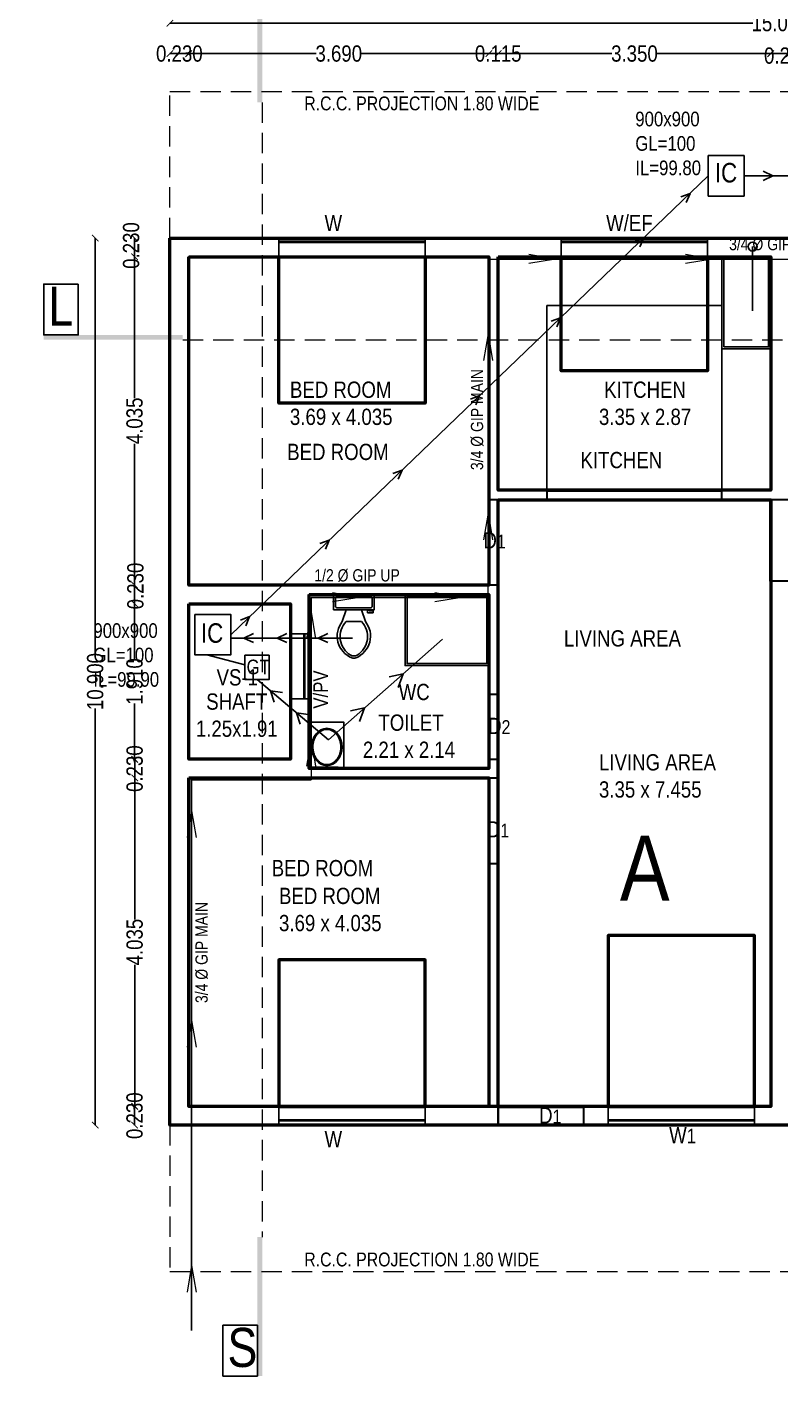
# Model space of a CAD drawing. Header units: metres. Extents: x 0 to 74, y 0 to 58.2.
# Drawn here: x 27.7 to 36.96, y 32.7 to 49.28 of the extents above; entities that cross this region are included whole.
import ezdxf

# ---------------------------------------------------------------- set-up
doc = ezdxf.new("R2010")
doc.units = ezdxf.units.M
doc.header["$MEASUREMENT"] = 0
doc.linetypes.add('DASHED2', pattern=[0.375, 0.25, -0.125])
doc.layers.get('0').update_dxf_attribs({"lineweight": 30})
doc.layers.add('AP_MARKING', color=7, linetype='Continuous', plot=False)
for name, color, linetype, lineweight in [('AREA', 7, 'Continuous', 25), ('AUTOPLAN', 6, 'Continuous', 25), ('FLOOR-GROUND', 7, 'Continuous', 50), ('LAYER1', 3, 'Continuous', 15), ('SANATRY', 1, 'Continuous', 25), ('STAIR', 7, 'Continuous', 70)]:
    doc.layers.add(name, color=color, linetype=linetype, lineweight=lineweight)
doc.styles.get("Standard").update_dxf_attribs({"font": 'ARIALN.TTF'})
doc.dimstyles.get("Standard").update_dxf_attribs({"dimtxt": 0.18, "dimasz": 0.18, "dimexe": 0.18, "dimexo": 0.0625, "dimgap": 0.09, "dimtad": 0, "dimtih": 1, "dimtoh": 1, "dimdec": 4, "dimzin": 0, "dimdsep": 46, "dimtxsty": 'Standard', "dimcen": 0.09, "dimadec": 0, "dimazin": 0, "dimtfac": 1, "dimtdec": 4, "dimtofl": 0, "dimtmove": 0, "dimatfit": 3, "dimfxl": 1, "dimtolj": 1, "dimtzin": 0, "dimarcsym": 0})

# ---------------------------------------------------------------- blocks, each defined once
blk = doc.blocks.new('_ArchTick')
at = {"color": 0, "linetype": 'ByBlock', "const_width": 0.15}
blk.add_lwpolyline([(-0.5, -0.5), (0.5, 0.5)], dxfattribs=at)
blk = doc.blocks.new('*D2')
at = {"layer": 'AREA', "lineweight": -2, "transparency": 16777216}
blk.add_line((29.021, 35.785), (29.021, 36.015), dxfattribs=at)
at = {"layer": 'DEFPOINTS', "color": 0, "lineweight": 50, "transparency": 16777216}
for p in [(29.021, 36.015), (30.025, 36.015), (30.025, 35.785)]:
    blk.add_point(p, dxfattribs=at)
at = {"layer": 'AREA', "lineweight": -2, "transparency": 16777216, "xscale": 0.08, "yscale": 0.08, "zscale": 0.08}
for p, rotation in [((29.021, 36.015), 90), ((29.021, 35.785), 270)]:
    blk.add_blockref('_ArchTick', p, dxfattribs=dict(at, rotation=rotation))
at = {"layer": 'AREA', "color": 0, "transparency": 16777216, "insert": (29.021, 35.9), "char_height": 0.2, "attachment_point": 5, "rotation": 90}
blk.add_mtext('\\A1;0.230', dxfattribs=at)
blk = doc.blocks.new('*D3')
at = {"layer": 'AREA', "lineweight": -2, "transparency": 16777216}
for p, q in [((29.022, 40.05), (29.022, 38.313)), ((29.022, 36.015), (29.022, 37.752))]:
    blk.add_line(p, q, dxfattribs=at)
at = {"layer": 'DEFPOINTS', "color": 0, "lineweight": 50, "transparency": 16777216}
for p in [(23.975, 40.05), (29.022, 40.05), (29.687, 36.015)]:
    blk.add_point(p, dxfattribs=at)
at = {"layer": 'AREA', "lineweight": -2, "transparency": 16777216, "xscale": 0.08, "yscale": 0.08, "zscale": 0.08}
for p, rotation in [((29.022, 40.05), 90), ((29.022, 36.015), 270)]:
    blk.add_blockref('_ArchTick', p, dxfattribs=dict(at, rotation=rotation))
at = {"layer": 'AREA', "color": 0, "transparency": 16777216, "insert": (29.022, 38.033), "char_height": 0.2, "attachment_point": 5, "rotation": 90}
blk.add_mtext('\\A1;4.035', dxfattribs=at)
blk = doc.blocks.new('*D4')
at = {"layer": 'AREA', "lineweight": -2, "transparency": 16777216}
blk.add_line((29.022, 40.05), (29.022, 40.28), dxfattribs=at)
at = {"layer": 'DEFPOINTS', "color": 0, "lineweight": 50, "transparency": 16777216}
for p in [(29.022, 40.28), (29.686, 40.28), (29.686, 40.05)]:
    blk.add_point(p, dxfattribs=at)
at = {"layer": 'AREA', "lineweight": -2, "transparency": 16777216, "xscale": 0.08, "yscale": 0.08, "zscale": 0.08}
for p, rotation in [((29.022, 40.28), 90), ((29.022, 40.05), 270)]:
    blk.add_blockref('_ArchTick', p, dxfattribs=dict(at, rotation=rotation))
at = {"layer": 'AREA', "color": 0, "transparency": 16777216, "insert": (29.022, 40.165), "char_height": 0.2, "attachment_point": 5, "rotation": 90}
blk.add_mtext('\\A1;0.230', dxfattribs=at)
blk = doc.blocks.new('*D5')
at = {"layer": 'AREA', "lineweight": -2, "transparency": 16777216}
for p, q in [((29.021, 42.19), (29.021, 41.504)), ((29.021, 40.28), (29.021, 40.966))]:
    blk.add_line(p, q, dxfattribs=at)
at = {"layer": 'DEFPOINTS', "color": 0, "lineweight": 50, "transparency": 16777216}
for p in [(29.021, 42.19), (29.686, 42.19), (29.686, 40.28)]:
    blk.add_point(p, dxfattribs=at)
at = {"layer": 'AREA', "lineweight": -2, "transparency": 16777216, "xscale": 0.08, "yscale": 0.08, "zscale": 0.08}
for p, rotation in [((29.021, 42.19), 90), ((29.021, 40.28), 270)]:
    blk.add_blockref('_ArchTick', p, dxfattribs=dict(at, rotation=rotation))
at = {"layer": 'AREA', "color": 0, "transparency": 16777216, "insert": (29.021, 41.235), "char_height": 0.2, "attachment_point": 5, "rotation": 90}
blk.add_mtext('\\A1;1.910', dxfattribs=at)
blk = doc.blocks.new('*D6')
at = {"layer": 'AREA', "lineweight": -2, "transparency": 16777216}
blk.add_line((29.021, 42.19), (29.021, 42.42), dxfattribs=at)
at = {"layer": 'DEFPOINTS', "color": 0, "lineweight": 50, "transparency": 16777216}
for p in [(29.021, 42.42), (29.686, 42.42), (29.686, 42.19)]:
    blk.add_point(p, dxfattribs=at)
at = {"layer": 'AREA', "lineweight": -2, "transparency": 16777216, "xscale": 0.08, "yscale": 0.08, "zscale": 0.08}
for p, rotation in [((29.021, 42.42), 90), ((29.021, 42.19), 270)]:
    blk.add_blockref('_ArchTick', p, dxfattribs=dict(at, rotation=rotation))
at = {"layer": 'AREA', "color": 0, "transparency": 16777216, "insert": (29.032, 42.409), "char_height": 0.2, "attachment_point": 5, "rotation": 90}
blk.add_mtext('\\A1;0.230', dxfattribs=at)
blk = doc.blocks.new('*D7')
at = {"layer": 'AREA', "lineweight": -2, "transparency": 16777216}
for p, q in [((29.021, 46.455), (29.021, 44.718)), ((29.021, 42.42), (29.021, 44.157))]:
    blk.add_line(p, q, dxfattribs=at)
at = {"layer": 'DEFPOINTS', "color": 0, "lineweight": 50, "transparency": 16777216}
for p in [(29.021, 46.455), (29.686, 46.455), (29.686, 42.42)]:
    blk.add_point(p, dxfattribs=at)
at = {"layer": 'AREA', "lineweight": -2, "transparency": 16777216, "xscale": 0.08, "yscale": 0.08, "zscale": 0.08}
for p, rotation in [((29.021, 46.455), 90), ((29.021, 42.42), 270)]:
    blk.add_blockref('_ArchTick', p, dxfattribs=dict(at, rotation=rotation))
at = {"layer": 'AREA', "color": 0, "transparency": 16777216, "insert": (29.021, 44.438), "char_height": 0.2, "attachment_point": 5, "rotation": 90}
blk.add_mtext('\\A1;4.035', dxfattribs=at)
blk = doc.blocks.new('*D8')
at = {"layer": 'AREA', "lineweight": -2, "transparency": 16777216}
blk.add_line((29.021, 46.455), (29.021, 46.685), dxfattribs=at)
at = {"layer": 'DEFPOINTS', "color": 0, "lineweight": 50, "transparency": 16777216}
for p in [(29.021, 46.685), (29.456, 46.685), (29.686, 46.455)]:
    blk.add_point(p, dxfattribs=at)
at = {"layer": 'AREA', "lineweight": -2, "transparency": 16777216, "xscale": 0.08, "yscale": 0.08, "zscale": 0.08}
for p, rotation in [((29.021, 46.685), 90), ((29.021, 46.455), 270)]:
    blk.add_blockref('_ArchTick', p, dxfattribs=dict(at, rotation=rotation))
at = {"layer": 'AREA', "color": 0, "transparency": 16777216, "insert": (28.979, 46.593), "char_height": 0.2, "attachment_point": 5, "rotation": 90}
blk.add_mtext('\\A1;0.230', dxfattribs=at)
blk = doc.blocks.new('*D9')
at = {"layer": 'AREA', "lineweight": -2, "transparency": 16777216}
blk.add_line((29.456, 48.951), (29.686, 48.951), dxfattribs=at)
at = {"layer": 'DEFPOINTS', "color": 0, "lineweight": 50, "transparency": 16777216}
for p in [(29.686, 48.951), (29.456, 47.438), (29.686, 47.438)]:
    blk.add_point(p, dxfattribs=at)
at = {"layer": 'AREA', "lineweight": -2, "transparency": 16777216, "xscale": 0.08, "yscale": 0.08, "zscale": 0.08, "rotation": 180}
blk.add_blockref('_ArchTick', (29.456, 48.951), dxfattribs=at)
at = {"layer": 'AREA', "lineweight": -2, "transparency": 16777216, "xscale": 0.08, "yscale": 0.08, "zscale": 0.08}
blk.add_blockref('_ArchTick', (29.686, 48.951), dxfattribs=at)
at = {"layer": 'AREA', "color": 0, "transparency": 16777216, "insert": (29.571, 48.951), "char_height": 0.2, "attachment_point": 5}
blk.add_mtext('\\A1;0.230', dxfattribs=at)
blk = doc.blocks.new('*D10')
at = {"layer": 'AREA', "lineweight": -2, "transparency": 16777216}
for p, q in [((29.686, 48.951), (31.254, 48.951)), ((33.376, 48.951), (31.807, 48.951))]:
    blk.add_line(p, q, dxfattribs=at)
at = {"layer": 'DEFPOINTS', "color": 0, "lineweight": 50, "transparency": 16777216}
for p in [(33.376, 48.951), (33.376, 48.2), (29.686, 47.438)]:
    blk.add_point(p, dxfattribs=at)
at = {"layer": 'AREA', "lineweight": -2, "transparency": 16777216, "xscale": 0.08, "yscale": 0.08, "zscale": 0.08, "rotation": 180}
blk.add_blockref('_ArchTick', (29.686, 48.951), dxfattribs=at)
at = {"layer": 'AREA', "lineweight": -2, "transparency": 16777216, "xscale": 0.08, "yscale": 0.08, "zscale": 0.08}
blk.add_blockref('_ArchTick', (33.376, 48.951), dxfattribs=at)
at = {"layer": 'AREA', "color": 0, "transparency": 16777216, "insert": (31.531, 48.951), "char_height": 0.2, "attachment_point": 5}
blk.add_mtext('\\A1;3.690', dxfattribs=at)
blk = doc.blocks.new('*D11')
at = {"layer": 'AREA', "lineweight": -2, "transparency": 16777216}
blk.add_line((33.376, 48.951), (33.491, 48.951), dxfattribs=at)
at = {"layer": 'DEFPOINTS', "color": 0, "lineweight": 50, "transparency": 16777216}
for p in [(33.491, 48.951), (33.376, 48.2), (33.491, 48.2)]:
    blk.add_point(p, dxfattribs=at)
at = {"layer": 'AREA', "lineweight": -2, "transparency": 16777216, "xscale": 0.08, "yscale": 0.08, "zscale": 0.08, "rotation": 180}
blk.add_blockref('_ArchTick', (33.376, 48.951), dxfattribs=at)
at = {"layer": 'AREA', "lineweight": -2, "transparency": 16777216, "xscale": 0.08, "yscale": 0.08, "zscale": 0.08}
blk.add_blockref('_ArchTick', (33.491, 48.951), dxfattribs=at)
at = {"layer": 'AREA', "color": 0, "transparency": 16777216, "insert": (33.491, 48.951), "char_height": 0.2, "attachment_point": 5}
blk.add_mtext('\\A1;0.115', dxfattribs=at)
blk = doc.blocks.new('*D12')
at = {"layer": 'AREA', "lineweight": -2, "transparency": 16777216}
for p, q in [((33.491, 48.951), (34.889, 48.951)), ((36.841, 48.951), (35.442, 48.951))]:
    blk.add_line(p, q, dxfattribs=at)
at = {"layer": 'DEFPOINTS', "color": 0, "lineweight": 50, "transparency": 16777216}
for p in [(36.841, 48.951), (33.491, 48.2), (36.841, 48.2)]:
    blk.add_point(p, dxfattribs=at)
at = {"layer": 'AREA', "lineweight": -2, "transparency": 16777216, "xscale": 0.08, "yscale": 0.08, "zscale": 0.08, "rotation": 180}
blk.add_blockref('_ArchTick', (33.491, 48.951), dxfattribs=at)
at = {"layer": 'AREA', "lineweight": -2, "transparency": 16777216, "xscale": 0.08, "yscale": 0.08, "zscale": 0.08}
blk.add_blockref('_ArchTick', (36.841, 48.951), dxfattribs=at)
at = {"layer": 'AREA', "color": 0, "transparency": 16777216, "insert": (35.166, 48.951), "char_height": 0.2, "attachment_point": 5}
blk.add_mtext('\\A1;3.350', dxfattribs=at)
blk = doc.blocks.new('*D13')
at = {"layer": 'AREA', "lineweight": -2, "transparency": 16777216}
blk.add_line((36.841, 48.951), (37.071, 48.951), dxfattribs=at)
at = {"layer": 'DEFPOINTS', "color": 0, "lineweight": 50, "transparency": 16777216}
for p in [(37.071, 48.951), (36.841, 48.2), (37.071, 48.2)]:
    blk.add_point(p, dxfattribs=at)
at = {"layer": 'AREA', "lineweight": -2, "transparency": 16777216, "xscale": 0.08, "yscale": 0.08, "zscale": 0.08, "rotation": 180}
blk.add_blockref('_ArchTick', (36.841, 48.951), dxfattribs=at)
at = {"layer": 'AREA', "lineweight": -2, "transparency": 16777216, "xscale": 0.08, "yscale": 0.08, "zscale": 0.08}
blk.add_blockref('_ArchTick', (37.071, 48.951), dxfattribs=at)
at = {"layer": 'AREA', "color": 0, "transparency": 16777216, "insert": (37.046, 48.926), "char_height": 0.2, "attachment_point": 5}
blk.add_mtext('\\A1;0.230', dxfattribs=at)
blk = doc.blocks.new('*D18')
at = {"layer": 'AREA', "lineweight": -2, "transparency": 16777216}
for p, q in [((29.456, 49.325), (36.623, 49.325)), ((44.456, 49.325), (37.288, 49.325))]:
    blk.add_line(p, q, dxfattribs=at)
at = {"layer": 'DEFPOINTS', "color": 0, "lineweight": 50, "transparency": 16777216}
for p in [(44.456, 49.325), (29.456, 47.819), (44.456, 47.819)]:
    blk.add_point(p, dxfattribs=at)
at = {"layer": 'AREA', "lineweight": -2, "transparency": 16777216, "xscale": 0.08, "yscale": 0.08, "zscale": 0.08, "rotation": 180}
blk.add_blockref('_ArchTick', (29.456, 49.325), dxfattribs=at)
at = {"layer": 'AREA', "lineweight": -2, "transparency": 16777216, "xscale": 0.08, "yscale": 0.08, "zscale": 0.08}
blk.add_blockref('_ArchTick', (44.456, 49.325), dxfattribs=at)
at = {"layer": 'AREA', "color": 0, "transparency": 16777216, "insert": (36.956, 49.325), "char_height": 0.2, "attachment_point": 5}
blk.add_mtext('\\A1;15.000', dxfattribs=at)
blk = doc.blocks.new('*D19')
at = {"layer": 'AREA', "lineweight": -2, "transparency": 16777216}
for p, q in [((28.537, 46.685), (28.537, 41.568)), ((28.537, 35.785), (28.537, 40.903))]:
    blk.add_line(p, q, dxfattribs=at)
at = {"layer": 'DEFPOINTS', "color": 0, "lineweight": 50, "transparency": 16777216}
for p in [(30.564, 46.685), (28.537, 35.785), (30.564, 35.785)]:
    blk.add_point(p, dxfattribs=at)
at = {"layer": 'AREA', "lineweight": -2, "transparency": 16777216, "xscale": 0.08, "yscale": 0.08, "zscale": 0.08}
for p, rotation in [((28.537, 46.685), 90), ((28.537, 35.785), 270)]:
    blk.add_blockref('_ArchTick', p, dxfattribs=dict(at, rotation=rotation))
at = {"layer": 'AREA', "color": 0, "transparency": 16777216, "insert": (28.537, 41.235), "char_height": 0.2, "attachment_point": 5, "rotation": 90}
blk.add_mtext('\\A1;10.900', dxfattribs=at)
blk = doc.blocks.new('Toilet - top')
at = {"layer": 'SANATRY'}
for p, q in [((9.5, -6), (9.5, -2)), ((-10, -8.5), (-8, -8.5)), ((-10, -9.5), (-10, -8.5)), ((-7, -9.5), (-10, -9.5)), ((-8, -8.5), (-8, -8)), ((-7, -8), (-7, -9.5)), ((-4, -8), (-6, -14)), ((4, -8), (6, -14)), ((4, -14), (-4, -14))]:
    blk.add_line(p, q, dxfattribs=at)
blk.add_lwpolyline([(10.5, -8), (10.5, 0), (-10.5, 0), (-10.5, -8)], close=True, dxfattribs=at)
for points in [[(-9.5, -2), (-9.5, -6)], [(8.5, -1), (-8.5, -1)], [(-8.5, -7), (8.5, -7)]]:
    blk.add_lwpolyline(points, dxfattribs=at)
for centre, radius, start, end in [((-8.62, -1.88), 0.884, 81.8699, 188.1301), ((-8.62, -6.12), 0.884, 171.8699, 278.1301), ((8.62, -1.88), 0.884, 351.8699, 98.1301), ((8.62, -6.12), 0.884, 261.8699, 8.1301), ((3.52, -21.58), 12.17, 141.46911, 247.97143), ((4.2, -21.82), 11.33, 136.36773, 238.94682), ((-3.52, -21.58), 12.17, 292.02843, 38.53071), ((-4.2, -21.82), 11.33, 301.05301, 43.63209), ((0, -27.88), 4, 245.73182, 294.26817), ((0, -29), 4, 254.86053, 285.13947)]:
    blk.add_arc(centre, radius, start, end, dxfattribs=at)

msp = doc.modelspace()

# ---------------------------------------------------------------- linework, layer by layer
for p, q in [((29.456, 46.685), (29.456, 35.785)), ((29.456, 46.685), (30.7941, 46.685)), ((30.7941, 46.685), (29.456, 46.685)), ((29.456, 46.685), (29.456, 35.785)), ((32.5941, 46.685), (34.266, 46.685)), ((34.266, 46.685), (32.5941, 46.685)), ((37.846, 46.685), (36.066, 46.685)), ((36.066, 46.685), (37.846, 46.685)), ((29.686, 46.455), (29.686, 42.42)), ((30.7941, 46.455), (29.686, 46.455)), ((29.686, 46.455), (29.686, 42.42)), ((33.376, 46.455), (32.5941, 46.455)), ((33.376, 46.455), (33.376, 43.47)), ((34.266, 46.455), (33.491, 46.455)), ((33.491, 43.585), (33.491, 46.455)), ((33.491, 46.455), (33.491, 43.585)), ((36.841, 46.455), (36.066, 46.455)), ((36.841, 43.585), (36.841, 46.455)), ((33.491, 43.47), (33.376, 43.47)), ((33.491, 43.585), (34.091, 43.585)), ((33.491, 43.47), (34.091, 43.47)), ((34.091, 43.585), (34.091, 43.47)), ((36.241, 43.47), (36.241, 43.585)), ((36.241, 43.585), (36.841, 43.585)), ((36.241, 43.47), (36.841, 43.47)), ((37.671, 43.47), (36.841, 43.47)), ((36.841, 36.015), (36.841, 42.47)), ((37.071, 42.47), (36.841, 42.47)), ((33.491, 42.42), (29.686, 42.42)), ((33.376, 42.305), (31.166, 42.305)), ((31.166, 42.305), (31.166, 41.8208)), ((33.376, 42.305), (33.376, 41.08)), ((33.491, 41.08), (33.491, 42.42)), ((33.491, 42.42), (33.491, 41.08)), ((29.686, 42.19), (29.686, 40.28)), ((30.936, 42.19), (29.686, 42.19)), ((29.686, 42.19), (29.686, 40.28)), ((30.936, 42.19), (30.936, 41.8208)), ((30.936, 41.0208), (30.936, 40.28)), ((31.166, 41.0208), (31.166, 40.165)), ((33.376, 41.08), (33.491, 41.08)), ((29.686, 40.28), (30.936, 40.28)), ((29.686, 40.28), (30.936, 40.28)), ((31.166, 40.165), (33.376, 40.165)), ((33.376, 40.28), (33.491, 40.28)), ((33.376, 40.28), (33.376, 40.165)), ((33.491, 40.05), (33.491, 40.28)), ((33.491, 40.28), (33.491, 40.05)), ((29.686, 40.05), (29.686, 36.015)), ((29.686, 40.05), (33.491, 40.05)), ((29.686, 40.05), (29.686, 36.015)), ((33.376, 39), (33.491, 39)), ((33.376, 39), (33.376, 36.015)), ((33.491, 35.785), (33.491, 39)), ((33.491, 39), (33.491, 35.785)), ((29.686, 36.015), (30.7941, 36.015)), ((32.5941, 36.015), (33.376, 36.015)), ((34.541, 36.015), (34.841, 36.015)), ((34.541, 36.015), (34.541, 35.785)), ((34.541, 36.015), (34.541, 35.785)), ((36.641, 36.015), (36.841, 36.015)), ((29.456, 35.785), (30.7941, 35.785)), ((29.456, 35.785), (30.7941, 35.785)), ((32.5941, 35.785), (33.491, 35.785)), ((32.5941, 35.785), (33.491, 35.785)), ((34.541, 35.785), (34.841, 35.785)), ((34.541, 35.785), (34.841, 35.785)), ((36.641, 35.785), (37.071, 35.785)), ((36.641, 35.785), (37.071, 35.785)), ((37.271, 35.785), (36.841, 35.785)), ((37.271, 35.785), (36.841, 35.785))]:
    msp.add_line(p, q)
at = {"layer": 'AP_MARKING', "color": 0}
for points in [[(29.456, 46.685), (44.456, 46.685), (44.456, 35.785), (29.456, 35.785)], [(29.686, 42.42), (33.376, 42.42), (33.376, 46.455), (29.686, 46.455)], [(29.686, 42.42), (33.376, 42.42), (33.376, 46.455), (29.686, 46.455)], [(31.166, 40.165), (33.376, 40.165), (33.376, 42.305), (31.166, 42.305)], [(31.166, 40.165), (33.376, 40.165), (33.376, 42.305), (31.166, 42.305)]]:
    msp.add_lwpolyline(points, close=True, dxfattribs=at)
at = {"layer": 'AP_MARKING', "color": 77}
for points in [[(33.491, 46.455), (36.841, 46.455), (36.841, 43.585), (33.491, 43.585)], [(33.491, 46.455), (36.841, 46.455), (36.841, 43.585), (33.491, 43.585)], [(33.491, 43.47), (36.841, 43.47), (36.841, 36.015), (33.491, 36.015)], [(33.491, 43.47), (36.841, 43.47), (36.841, 36.015), (33.491, 36.015)], [(29.686, 40.05), (33.376, 40.05), (33.376, 36.015), (29.686, 36.015)], [(29.686, 40.05), (33.376, 40.05), (33.376, 36.015), (29.686, 36.015)]]:
    msp.add_lwpolyline(points, close=True, dxfattribs=at)
at = {"layer": 'AREA'}
for p, q in [((32.5941, 46.6464), (30.7941, 46.6464)), ((32.5941, 46.6291), (30.7941, 46.6291)), ((36.066, 46.6464), (34.266, 46.6464)), ((36.066, 46.6291), (34.266, 46.6291)), ((36.241, 45.855), (34.091, 45.855)), ((34.091, 45.855), (34.091, 43.585)), ((36.241, 45.855), (36.241, 43.585)), ((31.1008, 41.8208), (31.1008, 41.0208)), ((31.113, 41.8208), (31.113, 41.0208)), ((34.841, 36.015), (34.841, 35.785)), ((36.641, 36.015), (36.641, 35.785)), ((32.5941, 35.8502), (30.7941, 35.8502)), ((32.5941, 35.838), (30.7941, 35.838)), ((36.641, 35.8502), (34.841, 35.8502)), ((36.641, 35.838), (34.841, 35.838))]:
    msp.add_line(p, q, dxfattribs=at)
for points in [[(30.7941, 46.455), (30.7941, 46.685)], [(32.5941, 46.685), (32.5941, 46.455)], [(34.266, 46.685), (34.266, 46.455)], [(36.066, 46.455), (36.066, 46.685)], [(31.166, 41.8208), (30.936, 41.8208)], [(30.936, 41.0208), (31.166, 41.0208)], [(30.7941, 35.785), (30.7941, 36.015)], [(32.5941, 36.015), (32.5941, 35.785)]]:
    msp.add_lwpolyline(points, dxfattribs=at)
for points in [[(30.7941, 46.455), (32.5941, 46.455), (32.5941, 46.685), (30.7941, 46.685)], [(34.266, 46.455), (36.066, 46.455), (36.066, 46.685), (34.266, 46.685)], [(28.3291, 46.1199), (27.905, 46.1199), (27.905, 45.4955), (28.3291, 45.4955)], [(28.3291, 46.1199), (27.905, 46.1199), (27.905, 45.4955), (28.3291, 45.4955)], [(30.936, 41.0208), (31.166, 41.0208), (31.166, 41.8208), (30.936, 41.8208)], [(30.7941, 35.785), (32.5941, 35.785), (32.5941, 36.015), (30.7941, 36.015)], [(34.841, 36.015), (36.641, 36.015), (36.641, 35.785), (34.841, 35.785)], [(30.5311, 33.3255), (30.107, 33.3255), (30.107, 32.7012), (30.5311, 32.7012)]]:
    msp.add_lwpolyline(points, close=True, dxfattribs=at)
for points in [[(30.5311, 48.5424), (30.5908, 48.5424), (30.5311, 50.059), (30.5908, 50.059)], [(30.5908, 50.059), (30.5311, 50.059), (30.5908, 48.3515), (30.5311, 48.3515)], [(27.905, 45.4955), (27.905, 45.4359), (29.6125, 45.4955), (29.6125, 45.4359)], [(30.5311, 32.892), (30.5908, 32.892), (30.5311, 34.4086), (30.5908, 34.4086)], [(30.5908, 34.4086), (30.5311, 34.4086), (30.5908, 32.7012), (30.5311, 32.7012)]]:
    msp.add_trace(points, dxfattribs=at)
at = {"layer": 'AUTOPLAN'}
msp.add_line((33.491, 42.42), (33.491, 43.47), dxfattribs=at)
for points in [[(29.456, 46.685), (44.456, 46.685), (44.456, 35.785), (29.456, 35.785)], [(29.686, 42.42), (33.376, 42.42), (33.376, 46.455), (29.686, 46.455)], [(33.491, 46.455), (36.841, 46.455), (36.841, 43.585), (33.491, 43.585)], [(33.491, 43.47), (36.841, 43.47), (36.841, 36.015), (33.491, 36.015)], [(31.166, 40.165), (33.376, 40.165), (33.376, 42.305), (31.166, 42.305)], [(29.686, 40.05), (33.376, 40.05), (33.376, 36.015), (29.686, 36.015)]]:
    msp.add_lwpolyline(points, close=True, dxfattribs=at)
at = {"layer": 'FLOOR-GROUND', "color": 26, "lineweight": 50}
for p, q in [((33.376, 43.47), (33.376, 42.42)), ((36.841, 42.47), (36.841, 43.47)), ((33.376, 40.05), (33.376, 39))]:
    msp.add_line(p, q, dxfattribs=at)
at = {"layer": 'FLOOR-GROUND', "color": 246, "lineweight": 50}
for p, q in [((34.091, 43.585), (36.241, 43.585)), ((33.376, 41.08), (33.376, 40.28))]:
    msp.add_line(p, q, dxfattribs=at)
at = {"layer": 'FLOOR-GROUND', "color": 84, "lineweight": 50}
for q in [(32.441, 36.015), (34.541, 36.015)]:
    msp.add_line((33.491, 36.015), q, dxfattribs=at)
at = {"layer": 'FLOOR-GROUND', "color": 230, "lineweight": 50}
msp.add_lwpolyline([(29.456, 46.685), (44.456, 46.685), (44.456, 35.785), (29.456, 35.785)], close=True, dxfattribs=at)
at = {"layer": 'FLOOR-GROUND', "color": 181, "lineweight": 50}
msp.add_lwpolyline([(29.456, 46.685), (44.456, 46.685), (44.456, 35.785), (29.456, 35.785)], close=True, dxfattribs=at)
at = {"layer": 'FLOOR-GROUND', "color": 150, "lineweight": 50}
for points in [[(29.686, 46.455), (33.376, 46.455), (33.376, 42.42), (29.686, 42.42)], [(33.491, 46.455), (36.841, 46.455), (36.841, 43.585), (33.491, 43.585)], [(33.491, 43.47), (36.841, 43.47), (36.841, 36.015), (33.491, 36.015)], [(29.686, 40.05), (33.376, 40.05), (33.376, 36.015), (29.686, 36.015)]]:
    msp.add_lwpolyline(points, close=True, dxfattribs=at)
at = {"layer": 'FLOOR-GROUND', "color": 103, "lineweight": 50}
for points in [[(30.7941, 46.455), (32.5941, 46.455), (32.5941, 44.655), (30.7941, 44.655)], [(34.266, 46.455), (36.066, 46.455), (36.066, 45.055), (34.266, 45.055)], [(34.841, 36.015), (36.641, 36.015), (36.641, 38.115), (34.841, 38.115)], [(30.7941, 36.015), (32.5941, 36.015), (32.5941, 37.815), (30.7941, 37.815)]]:
    msp.add_lwpolyline(points, close=True, dxfattribs=at)
at = {"layer": 'FLOOR-GROUND', "color": 81, "lineweight": 50}
msp.add_lwpolyline([(31.166, 42.305), (33.376, 42.305), (33.376, 40.165), (31.166, 40.165)], close=True, dxfattribs=at)
at = {"layer": 'FLOOR-GROUND', "color": 11, "lineweight": 50}
msp.add_lwpolyline([(29.686, 42.19), (30.936, 42.19), (30.936, 40.28), (29.686, 40.28)], close=True, dxfattribs=at)
at = {"layer": 'LAYER1', "color": 3}
for p, q in [((33.3675, 42.2695), (33.3675, 46.4265)), ((33.3675, 46.4265), (36.8132, 46.4265)), ((36.8132, 46.4265), (36.8132, 45.3861)), ((36.8132, 45.3861), (36.8132, 46.4265)), ((36.8132, 46.4265), (44.2052, 46.4265)), ((31.1911, 42.2695), (33.3675, 42.2695)), ((33.3675, 42.2695), (31.1911, 42.2695)), ((31.1911, 42.2695), (31.1911, 40.207)), ((33.3675, 42.2695), (33.3675, 41.4115)), ((33.3675, 41.4115), (33.3675, 42.2695)), ((31.1911, 40.207), (31.1911, 40.1842)), ((31.1911, 40.1842), (31.5246, 40.1842)), ((31.5246, 40.1842), (31.1911, 40.1842)), ((31.1911, 40.1842), (31.1911, 40.0265)), ((31.1911, 40.0265), (29.7214, 40.0265)), ((29.7214, 40.0265), (29.7214, 33.2625)), ((29.7214, 33.2625), (29.7214, 40.0265)), ((29.7214, 40.0265), (31.1911, 40.0265))]:
    msp.add_line(p, q, dxfattribs=at)
at = {"layer": 'LAYER1'}
for p, q in [((34.1957, 46.4265), (33.8678, 46.4817)), ((34.1957, 46.4265), (33.8678, 46.3713)), ((36.1203, 46.4265), (35.7925, 46.4817)), ((36.1203, 46.4265), (35.7925, 46.3713)), ((33.3675, 45.5097), (33.3123, 45.1819)), ((33.3675, 45.5097), (33.4227, 45.1819)), ((33.3675, 43.304), (33.3123, 42.9762)), ((33.3675, 43.304), (33.4227, 42.9762)), ((31.7802, 42.2695), (31.4524, 42.3247)), ((33.0379, 42.2695), (32.7101, 42.3247)), ((31.7802, 42.2695), (31.4524, 42.2143)), ((33.0379, 42.2695), (32.7101, 42.2143)), ((31.1911, 42.0872), (31.1359, 41.7593)), ((31.1911, 42.0872), (31.2463, 41.7593)), ((31.1911, 40.523), (31.1359, 40.1952)), ((31.1911, 40.523), (31.2463, 40.1952)), ((29.7214, 39.6468), (29.6663, 39.319)), ((29.7214, 39.6468), (29.7766, 39.319)), ((29.7214, 37.0691), (29.6663, 36.7413)), ((29.7214, 37.0691), (29.7766, 36.7413)), ((29.7214, 34.0604), (29.6663, 33.7326)), ((29.7214, 34.0604), (29.7766, 33.7326))]:
    msp.add_line(p, q, dxfattribs=at)
at = {"layer": 'SANATRY'}
for p, q in [((30.2034, 41.8106), (36.0734, 47.4489)), ((36.5136, 47.4489), (45.2984, 47.4489)), ((36.869, 47.4489), (36.75, 47.5054)), ((36.869, 47.4489), (36.75, 47.3924)), ((35.8499, 47.2342), (35.7361, 47.1919)), ((35.8499, 47.2342), (35.8031, 47.1222)), ((35.2803, 46.6871), (35.1666, 46.6448)), ((35.2803, 46.6871), (35.2335, 46.5751)), ((36.6182, 46.5802), (36.6182, 45.792)), ((34.2575, 45.7046), (34.1437, 45.6623)), ((34.2575, 45.7046), (34.2106, 45.5926)), ((33.2623, 44.7487), (33.1485, 44.7064)), ((33.2623, 44.7487), (33.2155, 44.6368)), ((32.3089, 43.8329), (32.1951, 43.7906)), ((32.3089, 43.8329), (32.262, 43.721)), ((31.413, 42.9724), (31.2993, 42.9301)), ((31.413, 42.9724), (31.3662, 42.8605)), ((30.4351, 42.0331), (30.3213, 41.9908)), ((30.4351, 42.0331), (30.3882, 41.9211)), ((30.3634, 41.7695), (30.4825, 41.826)), ((30.7734, 41.7695), (30.8924, 41.826)), ((31.2764, 41.7695), (31.3954, 41.826)), ((30.2034, 41.7695), (31.6986, 41.7695)), ((30.3634, 41.7695), (30.4825, 41.713)), ((30.7734, 41.7695), (30.8924, 41.713)), ((31.2764, 41.7695), (31.3954, 41.713)), ((31.4037, 40.5207), (32.8072, 41.7575)), ((29.9102, 41.5616), (30.3781, 41.4409)), ((32.3234, 41.3312), (32.1486, 41.2919)), ((32.3234, 41.3312), (32.2625, 41.1627)), ((31.4037, 40.5207), (30.5267, 41.2597)), ((30.6925, 41.12), (30.7382, 40.9799)), ((30.6925, 41.12), (30.8383, 41.0987)), ((31.01, 40.8524), (31.0558, 40.7123)), ((31.01, 40.8524), (31.1559, 40.8311)), ((31.8488, 40.9129), (31.6739, 40.8737)), ((31.8488, 40.9129), (31.7879, 40.7444))]:
    msp.add_line(p, q, dxfattribs=at)
for points in [[(36.0734, 47.6978), (36.5136, 47.6978), (36.5136, 47.1999), (36.0734, 47.1999)], [(36.241, 45.322), (36.841, 45.322), (36.841, 46.455), (36.241, 46.455)], [(36.266, 45.347), (36.816, 45.347), (36.816, 46.43), (36.266, 46.43)], [(33.376, 42.305), (33.376, 41.4306), (32.3457, 41.4306), (32.3457, 42.305)], [(33.351, 42.28), (33.351, 41.4556), (32.3707, 41.4556), (32.3707, 42.28)], [(29.7633, 42.0595), (30.2034, 42.0595), (30.2034, 41.5616), (29.7633, 41.5616)], [(30.3781, 41.559), (30.6752, 41.559), (30.6752, 41.2597), (30.3781, 41.2597)], [(31.5952, 40.165), (31.166, 40.165), (31.166, 40.7354), (31.5952, 40.7354)]]:
    msp.add_lwpolyline(points, close=True, dxfattribs=at)
msp.add_circle((36.6182, 46.5802), 0.0557, dxfattribs=at)
at = {"layer": 'SANATRY', "extrusion": (0, 0, -1)}
msp.add_ellipse((31.3847, 40.4307), major_axis=(0, -0.2297), ratio=0.8112654, dxfattribs=at)
at = {"layer": 'SANATRY'}
msp.add_open_spline([(31.3847, 40.2151), (31.3777, 40.2151), (31.3707, 40.2156), (31.3527, 40.2184), (31.3418, 40.2214), (31.3204, 40.2302), (31.3101, 40.2359), (31.2904, 40.2498), (31.2811, 40.2579), (31.2638, 40.2765), (31.2559, 40.2869), (31.2419, 40.3094), (31.2357, 40.3216), (31.2254, 40.3473), (31.2213, 40.3608), (31.2154, 40.3886), (31.2135, 40.4029), (31.212, 40.4316), (31.2125, 40.4461), (31.2157, 40.4746), (31.2184, 40.4886), (31.226, 40.5158), (31.2309, 40.5288), (31.2427, 40.5534), (31.2495, 40.565), (31.2649, 40.5861), (31.2734, 40.5957), (31.2916, 40.6126), (31.3014, 40.6199), (31.3218, 40.6319), (31.3324, 40.6366), (31.3541, 40.6433), (31.3652, 40.6454), (31.3875, 40.6467), (31.3987, 40.646), (31.4208, 40.642), (31.4317, 40.6386), (31.4528, 40.6292), (31.4631, 40.6231), (31.4825, 40.6087), (31.4917, 40.6002), (31.5085, 40.5811), (31.5163, 40.5705), (31.5299, 40.5475), (31.5358, 40.5351), (31.5455, 40.5091), (31.5494, 40.4955), (31.5548, 40.4675), (31.5564, 40.4532), (31.5573, 40.4244), (31.5566, 40.4099), (31.5528, 40.3815), (31.5498, 40.3676), (31.5416, 40.3407), (31.5365, 40.3278), (31.5242, 40.3036), (31.5172, 40.2922), (31.5014, 40.2716), (31.4927, 40.2623), (31.4742, 40.246), (31.4643, 40.239), (31.4437, 40.2277), (31.433, 40.2233), (31.4112, 40.2172), (31.4, 40.2155), (31.3875, 40.2151), (31.3861, 40.2151), (31.3847, 40.2151)], degree=3, knots=[0, 0, 0, 0, 0.1239973, 0.1239973, 0.3218793, 0.3218793, 0.5197612, 0.5197612, 0.7176432, 0.7176432, 0.9155251, 0.9155251, 1.1134071, 1.1134071, 1.311289, 1.311289, 1.5091709, 1.5091709, 1.7070529, 1.7070529, 1.9049348, 1.9049348, 2.1028168, 2.1028168, 2.3006987, 2.3006987, 2.4985807, 2.4985807, 2.6964626, 2.6964626, 2.8943446, 2.8943446, 3.0922265, 3.0922265, 3.2901084, 3.2901084, 3.4879904, 3.4879904, 3.6858723, 3.6858723, 3.8837543, 3.8837543, 4.0816362, 4.0816362, 4.2795182, 4.2795182, 4.4774001, 4.4774001, 4.675282, 4.675282, 4.873164, 4.873164, 5.0710459, 5.0710459, 5.2689279, 5.2689279, 5.4668098, 5.4668098, 5.6646918, 5.6646918, 5.8625737, 5.8625737, 6.0604557, 6.0604557, 6.2583376, 6.2583376, 6.2831853, 6.2831853, 6.2831853, 6.2831853], dxfattribs=at)
at = {"layer": 'STAIR', "linetype": 'DASHED2', "lineweight": 15}
for p, q in [((29.456, 46.685), (29.456, 48.485)), ((29.456, 48.485), (44.456, 48.485)), ((30.5908, 48.3515), (30.5908, 34.4086)), ((29.6125, 45.4359), (43.5449, 45.4359)), ((29.456, 35.785), (29.456, 33.985)), ((29.456, 33.985), (44.456, 33.985))]:
    msp.add_line(p, q, dxfattribs=at)
msp.add_lwpolyline([(34.091, 43.47), (36.241, 43.47), (36.241, 43.585), (34.091, 43.585)], close=True, dxfattribs=at)

# ---------------------------------------------------------------- block references
at = {"layer": 'SANATRY', "xscale": -0.02370124799199402, "yscale": 0.02370124799199402, "zscale": 0.023701248, "rotation": 2.814242439086456e-07}
msp.add_blockref('Toilet - top', (31.7163, 42.305), dxfattribs=at)

# ---------------------------------------------------------------- texts
at = {"layer": 'AREA'}
for s, insert, char_height, width, attachment_point in [('R.C.C. PROJECTION 1.80 WIDE', (31.1069, 48.2519), 0.17, 4.799862, 7), ('W', (31.3561, 46.9695), 0.2, 1.99397, 1), ('W/EF', (34.818, 46.9695), 0.2, 1.99397, 1), ('L', (27.961, 46.0869), 0.48, 4.785529, 1), ('BED ROOM\\P3.69 x 4.035', (30.9305, 44.9214), 0.2, 1.99397, 1), (' KITCHEN\\P3.35 x 2.87', (34.73, 44.9214), 0.2, 1.99397, 1), ('D{\\H0.85x;1}', (33.3091, 43.07), 0.2, 1.99397, 1), ('\\A1;  SHAFT\\P1.25x1.91', (29.774, 41.0892), 0.2, 1.99397, 1), ('\\A1;   TOILET\\P2.21 x 2.14', (31.8272, 40.83), 0.2, 1.99397, 1), ('D{\\H0.85x;2}', (33.3674, 40.7902), 0.2, 1.99397, 1), ('LIVING AREA\\P3.35 x 7.455', (34.73, 40.3422), 0.2, 1.99397, 1), ('D{\\H0.85x;1}', (33.3525, 39.519), 0.2, 1.99397, 1), ('BED ROOM\\P3.69 x 4.035', (30.7962, 38.7009), 0.2, 1.99397, 1), ('D{\\H0.85x;1}', (33.9943, 36.0039), 0.2, 1.99397, 1), ('W', (31.3561, 35.7123), 0.2, 1.99397, 1), ('W{\\H0.9x;1}', (35.5925, 35.7604), 0.2, 1.99397, 1), ('R.C.C. PROJECTION 1.80 WIDE', (31.1069, 34.2182), 0.17, 4.799862, 1), ('S', (30.1631, 33.2925), 0.48, 4.785529, 1)]:
    msp.add_mtext(s, dxfattribs=dict(at, insert=insert, char_height=char_height, width=width, attachment_point=attachment_point))
at = {"layer": 'AREA', "insert": (31.2177, 40.9021), "char_height": 0.18, "width": 1.99397, "attachment_point": 1, "rotation": 90}
msp.add_mtext('\\A1;V/PV', dxfattribs=at)
at = {"layer": 'FLOOR-GROUND', "color": 150, "lineweight": 50}
for s, p in [('BED ROOM', (30.8969, 43.957)), ('KITCHEN', (34.5022, 43.8568)), ('LIVING AREA', (34.2991, 41.6656)), ('BED ROOM', (30.707, 38.8422))]:
    msp.add_text(s, height=0.2, dxfattribs=at).set_placement(p)
at = {"layer": 'FLOOR-GROUND', "color": 11, "lineweight": 50}
msp.add_text('VS-1', height=0.2, dxfattribs=at).set_placement((30.0289, 41.1867))
at = {"layer": 'FLOOR-GROUND', "color": 81, "lineweight": 50}
msp.add_text('WC', height=0.2, dxfattribs=at).set_placement((32.2678, 41.0068))
at = {"layer": 'FLOOR-GROUND', "color": 230, "lineweight": 50}
msp.add_text('A', height=0.8, dxfattribs=at).set_placement((34.9873, 38.5415))
at = {"layer": 'LAYER1', "char_height": 0.15, "width": 4.073375, "attachment_point": 1}
for s, insert in [('\\A1;3/4 %%C GIP MAIN', (36.3301, 46.6855)), ('\\A1;1/2 %%C GIP UP', (31.2305, 42.6154))]:
    msp.add_mtext(s, dxfattribs=dict(at, insert=insert))
at = {"layer": 'LAYER1', "char_height": 0.15, "width": 4.073375, "attachment_point": 1, "rotation": 90}
for insert in [(33.1557, 43.8334), (29.7694, 37.2843)]:
    msp.add_mtext('\\A1;3/4 %%C GIP MAIN', dxfattribs=dict(at, insert=insert))
at = {"layer": 'SANATRY', "attachment_point": 1}
for s, insert, char_height, width in [('900x900\\PGL=100\\PIL=99.80', (35.1765, 48.2377), 0.18, 1.927595), ('IC', (36.1542, 47.6081), 0.24, 0.188376), ('900x900\\PGL=100\\PIL=99.90', (28.5142, 41.9513), 0.18, 1.927595), ('IC', (29.8358, 41.9512), 0.24, 0.188376), ('GT', (30.3976, 41.504), 0.18, 0.188376)]:
    msp.add_mtext(s, dxfattribs=dict(at, insert=insert, char_height=char_height, width=width))

# ---------------------------------------------------------------- dimensions: what is measured, and where the dimension line sits
at = {"layer": 'AREA'}
for base, p1, p2, override, picture, middle in [((44.456, 49.3252), (29.456, 47.8191), (44.456, 47.8191), {"dimtxt": 0.2, "dimasz": 0.08, "dimgap": 0, "dimtih": 0, "dimtoh": 0, "dimdec": 3, "dimblk": 'ArchTick', "dimse1": 1, "dimse2": 1, "dimclrd": 256, "dimtdec": 0}, '*D18', (36.956, 49.3252)), ((33.376, 48.9512), (29.686, 47.4377), (33.376, 48.1998), {"dimtxt": 0.2, "dimasz": 0.08, "dimgap": 0, "dimtih": 0, "dimtoh": 0, "dimdec": 3, "dimblk": 'ArchTick', "dimse1": 1, "dimse2": 1, "dimclrd": 256, "dimtdec": 0, "dimtmove": 1}, '*D10', (31.531, 48.9512)), ((36.841, 48.9512), (33.491, 48.1998), (36.841, 48.1998), {"dimtxt": 0.2, "dimasz": 0.08, "dimgap": 0, "dimtih": 0, "dimtoh": 0, "dimdec": 3, "dimblk": 'ArchTick', "dimse1": 1, "dimse2": 1, "dimclrd": 256, "dimtdec": 0, "dimtmove": 1}, '*D12', (35.166, 48.9512))]:
    dim = msp.add_linear_dim(base=base, p1=p1, p2=p2, dimstyle='Standard', override=override, dxfattribs=at)
    dim.commit()
    dim.dimension.update_dxf_attribs({"geometry": picture, "text_midpoint": middle})
for base, p1, p2, override, picture, middle in [((29.686, 48.9512), (29.456, 47.4377), (29.686, 47.4377), {"dimtxt": 0.2, "dimasz": 0.08, "dimgap": 0, "dimtih": 0, "dimtoh": 0, "dimdec": 3, "dimblk": 'ArchTick', "dimse1": 1, "dimse2": 1, "dimclrd": 256, "dimtdec": 0}, '*D9', (29.571, 48.9512)), ((33.491, 48.9512), (33.376, 48.1998), (33.491, 48.1998), {"dimtxt": 0.2, "dimasz": 0.08, "dimgap": 0, "dimtih": 0, "dimtoh": 0, "dimdec": 3, "dimblk": 'ArchTick', "dimse1": 1, "dimse2": 1, "dimclrd": 256, "dimtdec": 0, "dimtmove": 1}, '*D11', (33.491, 48.9512)), ((37.071, 48.9512), (36.841, 48.1998), (37.071, 48.1998), {"dimtxt": 0.2, "dimasz": 0.08, "dimgap": 0, "dimtih": 0, "dimtoh": 0, "dimdec": 3, "dimblk": 'ArchTick', "dimse1": 1, "dimse2": 1, "dimclrd": 256, "dimtdec": 0, "dimtmove": 1}, '*D13', (37.0462, 48.9264))]:
    dim = msp.add_linear_dim(base=base, p1=p1, p2=p2, dimstyle='Standard', override=override, dxfattribs=at)
    dim.commit()
    dim.dimension.update_dxf_attribs({"geometry": picture, "text_midpoint": middle, "dimtype": 160})
for base, p1, p2, override, picture, middle in [((29.0208, 46.685), (29.686, 46.455), (29.456, 46.685), {"dimtxt": 0.2, "dimasz": 0.08, "dimgap": 0, "dimtih": 0, "dimtoh": 0, "dimdec": 3, "dimblk": 'ArchTick', "dimse1": 1, "dimse2": 1, "dimclrd": 256, "dimtdec": 0, "dimtmove": 1}, '*D8', (28.9786, 46.5932)), ((29.0208, 42.42), (29.686, 42.19), (29.686, 42.42), {"dimtxt": 0.2, "dimasz": 0.08, "dimgap": 0, "dimtih": 0, "dimtoh": 0, "dimdec": 3, "dimblk": 'ArchTick', "dimse1": 1, "dimse2": 1, "dimclrd": 256, "dimtdec": 0, "dimtmove": 1}, '*D6', (29.0321, 42.4087)), ((29.0216, 40.28), (29.686, 40.05), (29.686, 40.28), {"dimtxt": 0.2, "dimasz": 0.08, "dimgap": 0, "dimtih": 0, "dimtoh": 0, "dimdec": 3, "dimblk": 'ArchTick', "dimse1": 1, "dimse2": 1, "dimclrd": 256, "dimtdec": 0}, '*D4', (29.0216, 40.165)), ((29.0208, 36.015), (30.0248, 35.785), (30.0248, 36.015), {"dimtxt": 0.2, "dimasz": 0.08, "dimgap": 0, "dimtih": 0, "dimtoh": 0, "dimdec": 3, "dimblk": 'ArchTick', "dimse1": 1, "dimse2": 1, "dimclrd": 256, "dimtdec": 0}, '*D2', (29.0208, 35.9))]:
    dim = msp.add_linear_dim(base=base, p1=p1, p2=p2, angle=90, dimstyle='Standard', override=override, dxfattribs=at)
    dim.commit()
    dim.dimension.update_dxf_attribs({"geometry": picture, "text_midpoint": middle, "dimtype": 160})
for base, p1, p2, override, picture, middle in [((28.5371, 35.785), (30.5641, 46.685), (30.5641, 35.785), {"dimtxt": 0.2, "dimasz": 0.08, "dimgap": 0, "dimtih": 0, "dimtoh": 0, "dimdec": 3, "dimblk": 'ArchTick', "dimse1": 1, "dimse2": 1, "dimclrd": 256, "dimtdec": 0}, '*D19', (28.5371, 41.235)), ((29.0208, 46.455), (29.686, 42.42), (29.686, 46.455), {"dimtxt": 0.2, "dimasz": 0.08, "dimgap": 0, "dimtih": 0, "dimtoh": 0, "dimdec": 3, "dimblk": 'ArchTick', "dimse1": 1, "dimse2": 1, "dimclrd": 256, "dimtdec": 0, "dimtmove": 1}, '*D7', (29.0208, 44.4375)), ((29.0208, 42.19), (29.686, 40.28), (29.686, 42.19), {"dimtxt": 0.2, "dimasz": 0.08, "dimgap": 0, "dimtih": 0, "dimtoh": 0, "dimdec": 3, "dimblk": 'ArchTick', "dimse1": 1, "dimse2": 1, "dimclrd": 256, "dimtdec": 0, "dimtmove": 1}, '*D5', (29.0208, 41.235)), ((29.0216, 40.05), (29.6868, 36.015), (23.9747, 40.05), {"dimtxt": 0.2, "dimasz": 0.08, "dimgap": 0, "dimtih": 0, "dimtoh": 0, "dimdec": 3, "dimblk": 'ArchTick', "dimse1": 1, "dimse2": 1, "dimclrd": 256, "dimtdec": 0}, '*D3', (29.0216, 38.0325))]:
    dim = msp.add_linear_dim(base=base, p1=p1, p2=p2, angle=90, dimstyle='Standard', override=override, dxfattribs=at)
    dim.commit()
    dim.dimension.update_dxf_attribs({"geometry": picture, "text_midpoint": middle})

doc.saveas('drawing.dxf')
